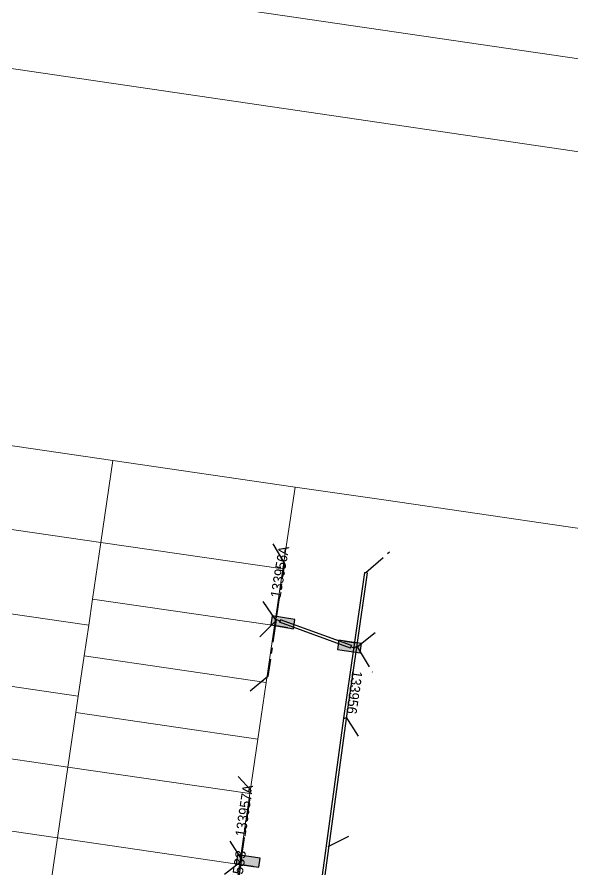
# Model space of a CAD drawing. Header units: metres. Extents: x 302924 to 306036, y 6267404 to 6269261.
# Drawn here: x 304214.2 to 304310.8, y 6268660.6 to 6268808.7 of the extents above; entities that cross this region are included whole.
import ezdxf
from ezdxf.enums import TextEntityAlignment as Align

# ---------------------------------------------------------------- set-up
doc = ezdxf.new("R2010")
doc.units = ezdxf.units.M
doc.linetypes.add('Cable Exist UG', pattern=[7, 4, -1, 1, -1])
doc.layers.get('0').update_dxf_attribs({"color": 6})
doc.layers.add('Cadastre Land Parcels_SP_EXT', color=118, linetype='Continuous', lineweight=15)
for name, color, linetype in [('Duct_SP_EXT', 30, 'Continuous'), ('SupportsUG_SP_LV_EXT', 7, 'Continuous'), ('SupportsUG_SP_LV_SL_EXT', 7, 'Continuous'), ('Trench_SP_EXT', 7, 'Continuous')]:
    doc.layers.add(name, color=color, linetype=linetype)
doc.styles.add('COLUMN_LABEL', font='arial.ttf', dxfattribs={"height": 2})
doc.styles.add('POLE_LABEL', font='arial.ttf', dxfattribs={"height": 2})
doc.styles.get("Standard").update_dxf_attribs({"font": 'arial.ttf'})

# ---------------------------------------------------------------- blocks, each defined once
blk = doc.blocks.new('COLUMN_EXT')
blk.add_hatch(color=256).paths.add_polyline_path([(1.2, 1.2), (-1.2, 1.2), (-1.2, -1.2), (1.2, -1.2)])
blk.add_lwpolyline([(-1.2, 1.2), (-1.2, -1.2), (1.2, -1.2), (1.2, 1.2)], close=True)
at = {"style": 'COLUMN_LABEL', "width": 0.9, "flags": 8}
blk.add_attdef('ASSET_NUM', text='', height=1.8, rotation=360, dxfattribs=at).set_placement((4, 2), align=Align.MIDDLE_LEFT)
at = {"flags": 1}
blk.add_attdef('Z', (-2.35, -1.81), '', height=0.2, rotation=270, dxfattribs=at)
at = {"flags": 9}
for tag, p in [('NOTES', (-2, -1.81)), ('SUBURB', (-1.8, -1.81)), ('STREETNAME', (-1.6, -1.81)), ('LOCATION', (-1.4, -1.81)), ('LEGEND', (-1.2, -1.81)), ('USAGE', (-1, -1.81)), ('STATE', (-0.8, -1.81)), ('OWNED_BY', (-0.6, -1.81)), ('COLUMN_TYPE', (-0.4, -1.81))]:
    blk.add_attdef(tag, text='', height=0.2, rotation=270, dxfattribs=at).set_placement(p, align=Align.MIDDLE_LEFT)
for tag, style, p in [('STREET_CODE', 'COLUMN_LABEL', (-0.2, -1.81)), ('STRUCTURE_PLANT_NUMBER', 'POLE_LABEL', (0.03, -1.81))]:
    blk.add_attdef(tag, text='', height=0.2, rotation=270, dxfattribs=dict(at, style=style)).set_placement(p, align=Align.MIDDLE_LEFT)
blk = doc.blocks.new('PILLAR_EXT')
at = {"layer": 'SupportsUG_SP_LV_EXT', "linetype": 'Continuous'}
h = blk.add_hatch(color=256, dxfattribs=at)
h.dxf.hatch_style = 1
h.paths.add_polyline_path([(-0.8, 0), (-0.8, 2), (0.8, 2), (0.8, 0)])
h = blk.add_hatch(color=256, dxfattribs=at)
h.dxf.hatch_style = 1
h.paths.add_polyline_path([(-0.8, -2), (-0.8, 0), (0.8, 0), (0.8, -2)])
blk.add_lwpolyline([(-0.8, 2), (-0.8, -1), (-0.8, 1), (-0.8, -2), (0.8, -2), (0.8, 2)], close=True)
at = {"width": 0.9}
blk.add_attdef('ASSET_NUM', text='', height=1.8, rotation=360, dxfattribs=at).set_placement((4, 2), align=Align.MIDDLE_LEFT)
for tag, flags, p in [('OWNED_BY', 9, (-0.2, 0)), ('STREETNAME', 9, (-0.18, 0)), ('SUBURB', 1, (-0.16, 0)), ('PARENT', 9, (-0.14, 0)), ('NOTES', 9, (-0.13, 0)), ('LOCATION', 9, (-0.11, 0)), ('LEGEND', 9, (-0.09, 0)), ('SUPPORT_TYPE', 9, (-0.07, 0)), ('USAGE', 9, (-0.06, 0)), ('STATE', 9, (-0.03, 0))]:
    blk.add_attdef(tag, text='', height=0.01, rotation=270, dxfattribs=dict(flags=flags)).set_placement(p, align=Align.CENTER)

msp = doc.modelspace()

# ---------------------------------------------------------------- linework, layer by layer
at = {"layer": 'Cadastre Land Parcels_SP_EXT', "linetype": 'Continuous'}
for points in [[(304415.7734, 6268834.4564), (304217.2317, 6268863.5536), (304210.2942, 6268816.357), (304406.6197, 6268787.5837)], [(304406.6197, 6268787.5837), (304210.2942, 6268816.357), (304207.9682, 6268800.525), (304522.7273, 6268754.3985)]]:
    msp.add_lwpolyline(points, dxfattribs=at)
for points in [[(304522.7273, 6268754.3985), (304207.9682, 6268800.525), (304199.4666, 6268736.2302), (304230.8485, 6268731.6711), (304262.5005, 6268727.0717), (304278.3278, 6268724.772), (304309.9806, 6268720.1725), (304341.6334, 6268715.5738), (304357.4597, 6268713.274), (304393.5886, 6268708.0237), (304429.7959, 6268702.7631), (304442.8368, 6268700.8677), (304486.9467, 6268694.4575), (304513.4891, 6268691.3472), (304522.7273, 6268754.3985)], [(304230.8485, 6268731.6711), (304199.4666, 6268736.2302), (304197.2934, 6268722.0314), (304228.7536, 6268717.465), (304230.8485, 6268731.6711)], [(304262.5005, 6268727.0717), (304230.8485, 6268731.6711), (304228.7536, 6268717.465), (304260.4041, 6268712.8556), (304262.5005, 6268727.0717)], [(304227.3045, 6268707.6103), (304228.7536, 6268717.465), (304197.2934, 6268722.0314), (304195.093, 6268707.661), (304226.6367, 6268703.0764), (304227.3045, 6268707.6103)], [(304260.4041, 6268712.8556), (304228.7536, 6268717.465), (304227.3045, 6268707.6103), (304258.955, 6268703.0009), (304260.4041, 6268712.8556)], [(304225.8537, 6268697.7545), (304226.6367, 6268703.0764), (304195.093, 6268707.661), (304193.2103, 6268695.3588), (304224.8241, 6268690.7567), (304225.8537, 6268697.7545)], [(304258.955, 6268703.0009), (304227.3045, 6268707.6103), (304226.6367, 6268703.0764), (304225.8537, 6268697.7545), (304257.5042, 6268693.1442), (304258.955, 6268703.0009)], [(304257.5042, 6268693.1442), (304225.8537, 6268697.7545), (304224.8241, 6268690.7567), (304224.4046, 6268687.8988), (304256.0551, 6268683.2895), (304257.5042, 6268693.1442)], [(304224.4046, 6268687.8988), (304224.8241, 6268690.7567), (304193.2103, 6268695.3588), (304191.3268, 6268683.0546), (304223.0122, 6268678.4381), (304224.4046, 6268687.8988)], [(304256.0551, 6268683.2895), (304224.4046, 6268687.8988), (304223.0122, 6268678.4381), (304254.6635, 6268673.8278), (304256.0551, 6268683.2895)], [(304223.0122, 6268678.4381), (304191.3268, 6268683.0546), (304190.0759, 6268674.8847), (304189.4657, 6268670.7459), (304221.1997, 6268666.1175), (304223.0122, 6268678.4381)], [(304254.6635, 6268673.8278), (304223.0122, 6268678.4381), (304221.1997, 6268666.1175), (304252.8508, 6268661.5092), (304254.6635, 6268673.8278)], [(304221.1997, 6268666.1175), (304189.4657, 6268670.7459), (304188.0142, 6268660.8902), (304219.7506, 6268656.2628), (304221.1997, 6268666.1175)], [(304252.8508, 6268661.5092), (304221.1997, 6268666.1175), (304219.7506, 6268656.2628), (304251.4017, 6268651.6525), (304252.8508, 6268661.5092)]]:
    msp.add_lwpolyline(points, close=True, dxfattribs=at)
at = {"layer": 'Duct_SP_EXT'}
for p, q in [((304274.5951, 6268712.2546), (304272.7375, 6268699.3065)), ((304275.0702, 6268712.1865), (304273.2126, 6268699.2384)), ((304274.5951, 6268712.2546), (304274.8326, 6268712.2205)), ((304275.0702, 6268712.1865), (304274.8326, 6268712.2205)), ((304259.8262, 6268703.5736), (304259.9079, 6268703.7993)), ((304272.1476, 6268699.1107), (304259.8262, 6268703.5736)), ((304259.9896, 6268704.0249), (304259.9079, 6268703.7993)), ((304272.3111, 6268699.562), (304259.9896, 6268704.0249)), ((304272.7376, 6268699.3073), (304270.9206, 6268686.9389)), ((304273.2125, 6268699.2376), (304271.3958, 6268686.8715)), ((304272.1476, 6268699.1107), (304272.2294, 6268699.3364)), ((304272.3111, 6268699.562), (304272.2294, 6268699.3364)), ((304272.7375, 6268699.3065), (304272.9751, 6268699.2725)), ((304272.7376, 6268699.3073), (304272.9751, 6268699.2725)), ((304273.2126, 6268699.2384), (304272.9751, 6268699.2725)), ((304273.2125, 6268699.2376), (304272.9751, 6268699.2725)), ((304270.9206, 6268686.9389), (304266.1951, 6268652.3266)), ((304271.3958, 6268686.8715), (304266.6707, 6268652.2616)), ((304270.9206, 6268686.9389), (304271.1582, 6268686.9052)), ((304271.3958, 6268686.8715), (304271.1582, 6268686.9052))]:
    msp.add_line(p, q, dxfattribs=at)
at = {"layer": 'Trench_SP_EXT', "linetype": 'Cable Exist UG'}
for points in [[(304259.2757, 6268704.3049), (304260.7545, 6268713.8179), (304258.6961, 6268717.1902)], [(304274.8327, 6268712.2206), (304278.9589, 6268715.837)], [(304259.2185, 6268703.8857), (304256.5974, 6268707.6893)], [(304259.2458, 6268704.0713), (304257.7923, 6268694.1776), (304254.2572, 6268691.216)], [(304259.2185, 6268703.8857), (304255.7365, 6268700.3714)], [(304259.9079, 6268703.7993), (304259.2458, 6268704.0713)], [(304273.337, 6268699.2896), (304276.8829, 6268702.1487)], [(304272.2294, 6268699.3364), (304272.9047, 6268699.1503)], [(304273.337, 6268699.2896), (304275.9659, 6268694.8956)], [(304271.3618, 6268687.1748), (304273.8901, 6268683.1429)], [(304253.1447, 6268662.226), (304254.8513, 6268674.3355), (304252.5965, 6268676.7751)], [(304253.3928, 6268662.2053), (304250.9954, 6268665.8761)], [(304268.2498, 6268664.6613), (304271.9641, 6268666.4666)], [(304253.1447, 6268662.226), (304251.6636, 6268652.2171), (304248.5959, 6268649.3828)], [(304253.3928, 6268662.2053), (304249.7452, 6268659.3638)]]:
    msp.add_lwpolyline(points, dxfattribs=at)

# ---------------------------------------------------------------- block references
at = {"layer": 'SupportsUG_SP_LV_EXT'}
for p, rotation, values in [((304260.38, 6268703.587), 80.2862686039369, {'ASSET_NUM': '133956A'}), ((304271.9598, 6268699.3764), 261.796196918245, {'ASSET_NUM': '133956'}), ((304254.3637, 6268662.1147), 81.37935318555152, {'ASSET_NUM': '133957A'})]:
    msp.add_blockref('PILLAR_EXT', p, dxfattribs=dict(at, rotation=rotation)).add_auto_attribs(values)
at = {"layer": 'SupportsUG_SP_LV_SL_EXT'}
ref = msp.add_blockref('COLUMN_EXT', (304253.3027, 6268651.3959), dxfattribs=dict(at, rotation=81.64257497305267))
ref.add_attrib('ASSET_NUM', '905533', dxfattribs={"layer": '0', "height": 1.8, "rotation": 81.642575, "style": 'COLUMN_LABEL'}).set_placement((304251.9053, 6268655.6441), align=Align.MIDDLE_LEFT)

doc.saveas('drawing.dxf')
